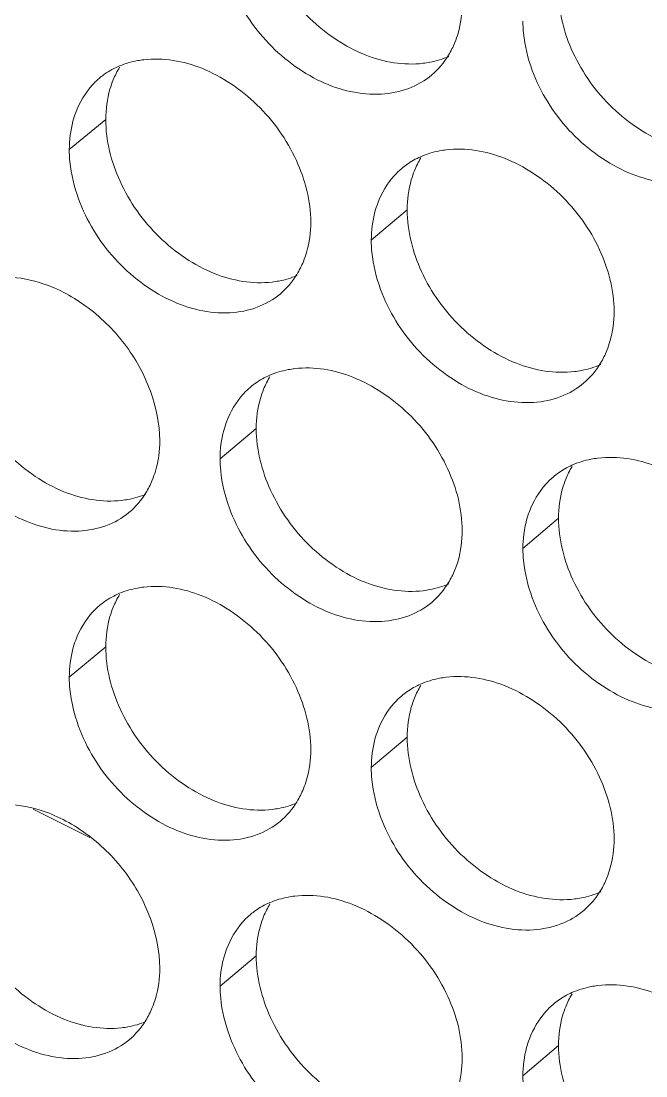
# Model space of a CAD drawing. Header units: millimetres. Extents: x 1177 to 4147, y 93 to 2194.
# Drawn here: x 2687.39 to 2696.71, y 671.73 to 687.48 of the extents above; entities that cross this region are included whole.
import ezdxf

# ---------------------------------------------------------------- set-up
doc = ezdxf.new("R2010")
doc.units = ezdxf.units.MM
doc.header["$LTSCALE"] = 0.1
doc.layers.get('0').update_dxf_attribs({"lineweight": 13})
doc.layers.add('标注', color=251, linetype='Continuous', lineweight=9)

# ---------------------------------------------------------------- blocks, each defined once
blk = doc.blocks.new('02')
for points, knots in [([(4627.348, 522.744), (4597.363, 531.299), (4553.55, 545.69), (4497.641, 568.487), (4458.71, 586.649), (4422.281, 606.068), (4388.51, 626.659), (4357.551, 648.334), (4338.416, 663.815), (4329.392, 671.722)], [0, 0, 0, 0, 0.278685, 0.411475, 0.539478, 0.662459, 0.780251, 0.892768, 1, 1, 1, 1]), ([(4626.906, 521.428), (4597.052, 529.945), (4553.424, 544.261), (4497.732, 566.923), (4458.929, 584.973), (4422.597, 604.269), (4388.892, 624.729), (4357.964, 646.263), (4338.829, 661.641), (4329.798, 669.496)], [0, 0, 0, 0, 0.278468, 0.411196, 0.539177, 0.662176, 0.780023, 0.892638, 1, 1, 1, 1]), ([(4628.518, 518.372), (4598.337, 526.935), (4554.235, 541.353), (4497.955, 564.22), (4458.766, 582.448), (4422.099, 601.945), (4388.114, 622.628), (4356.965, 644.402), (4337.717, 659.96), (4328.641, 667.907)], [0, 0, 0, 0, 0.278732, 0.411552, 0.539576, 0.662563, 0.780343, 0.892822, 1, 1, 1, 1]), ([(4328.202, 667.332), (4337.3, 659.316), (4356.601, 643.626), (4387.852, 621.677), (4421.956, 600.844), (4458.755, 581.215), (4498.091, 562.874), (4554.59, 539.876), (4598.873, 525.389), (4629.18, 516.79)], [0, 0, 0, 0, 0.107262, 0.219794, 0.337581, 0.460553, 0.588547, 0.721328, 1, 1, 1, 1])]:
    blk.add_open_spline(points, degree=3, knots=knots)
at = {"layer": '标注'}
for p, q in [((4610.058, 571.284), (4609.28, 570.642)), ((4616.486, 569.357), (4615.721, 568.712)), ((4613.267, 564.692), (4612.496, 564.048)), ((4619.714, 562.78), (4618.955, 562.133)), ((4610.058, 560.034), (4609.28, 559.392)), ((4610.058, 560.034), (4609.28, 559.392)), ((4616.486, 558.107), (4615.721, 557.462)), ((4616.486, 558.107), (4615.721, 557.462)), ((4608.508, 556.573), (4609.715, 555.97)), ((4613.267, 553.442), (4612.496, 552.798)), ((4619.714, 551.53), (4618.955, 550.883))]:
    blk.add_line(p, q, dxfattribs=at)
for centre, radius, start, end in [((4615.73, 573.642), 1.912, 328.9787, 338.0529), ((4611.976, 571.414), 1.899, 148.7058, 157.8789), ((4610.945, 570.963), 1.579, 125.316, 129.5927), ((4618.416, 569.48), 1.912, 149.0222, 158.126), ((4617.403, 569.02), 1.599, 125.3449, 130.1938), ((4612.506, 568.971), 1.906, 328.8204, 337.9261), ((4618.964, 567.071), 1.919, 329.1361, 338.1835), ((4614.169, 564.363), 1.589, 125.3301, 129.8922), ((4615.192, 564.818), 1.906, 148.8645, 158.0006), ((4621.65, 562.899), 1.919, 149.179, 158.2551), ((4620.645, 562.434), 1.61, 125.3606, 130.4975), ((4609.291, 564.307), 1.899, 328.661, 337.8031), ((4615.73, 562.392), 1.912, 328.9787, 338.0529), ((4611.976, 560.164), 1.899, 148.7058, 157.8789), ((4611.976, 560.164), 1.899, 148.7058, 157.8789), ((4610.945, 559.713), 1.579, 125.316, 129.5927), ((4610.945, 559.713), 1.579, 125.316, 129.5927), ((4618.416, 558.23), 1.912, 149.0222, 158.126), ((4618.416, 558.23), 1.912, 149.0222, 158.126), ((4617.403, 557.77), 1.599, 125.3449, 130.1938), ((4617.403, 557.77), 1.599, 125.3449, 130.1938), ((4612.506, 557.721), 1.906, 328.8204, 337.9261), ((4612.506, 557.721), 1.906, 328.8204, 337.9261), ((4618.964, 555.821), 1.919, 329.1361, 338.1835), ((4618.964, 555.821), 1.919, 329.1361, 338.1835), ((4614.169, 553.113), 1.589, 125.3301, 129.8922), ((4615.192, 553.568), 1.906, 148.8645, 158.0006), ((4621.65, 551.649), 1.919, 149.179, 158.2551), ((4620.645, 551.184), 1.61, 125.3606, 130.4975), ((4609.291, 553.057), 1.899, 328.661, 337.8031)]:
    blk.add_arc(centre, radius, start, end, dxfattribs=at)
for points, knots in [([(4613.267, 575.942), (4613.267, 575.491), (4613.51, 574.556), (4614.205, 573.578), (4614.955, 572.975), (4615.739, 572.55), (4616.413, 572.433), (4616.827, 572.483)], [0, 0, 0, 0, 0.246991, 0.512108, 0.644352, 0.77141, 1, 1, 1, 1]), ([(4624.148, 571.872), (4624.148, 572.322), (4623.902, 573.258), (4623.198, 574.23), (4622.441, 574.828), (4621.65, 575.249), (4620.973, 575.363), (4620.556, 575.311)], [0, 0, 0, 0, 0.246187, 0.510826, 0.643167, 0.770525, 1, 1, 1, 1]), ([(4612.695, 574.245), (4612.865, 573.779), (4613.269, 573.122), (4614.007, 572.457), (4614.803, 571.966), (4615.701, 571.752), (4616.522, 571.915), (4616.867, 572.112), (4617.011, 572.234)], [0, 0, 0, 0, 0.273173, 0.411313, 0.545072, 0.786333, 0.895775, 1, 1, 1, 1]), ([(4619.714, 574.03), (4619.714, 573.58), (4619.958, 572.644), (4620.658, 571.67), (4621.412, 571.071), (4622.201, 570.649), (4622.877, 570.536), (4623.293, 570.588)], [0, 0, 0, 0, 0.246494, 0.511184, 0.643406, 0.77061, 1, 1, 1, 1]), ([(4617.504, 572.928), (4617.53, 572.991), (4617.623, 573.261), (4617.66, 573.548), (4617.66, 573.763)], [0, 0, 0, 0, 0.241585, 1, 1, 1, 1]), ([(4618.955, 573.383), (4618.955, 573.297), (4618.974, 572.938), (4619.061, 572.586), (4619.155, 572.331)], [0, 0, 0, 0, 0.240751, 1, 1, 1, 1]), ([(4616.827, 572.483), (4616.875, 572.489), (4617.061, 572.518), (4617.244, 572.573), (4617.373, 572.63)], [0, 0, 0, 0, 0.255784, 1, 1, 1, 1]), ([(4610.868, 572.56), (4610.823, 572.555), (4610.647, 572.528), (4610.473, 572.478), (4610.351, 572.427)], [0, 0, 0, 0, 0.255654, 1, 1, 1, 1]), ([(4614.43, 569.095), (4614.43, 569.546), (4614.186, 570.482), (4613.489, 571.459), (4612.738, 572.063), (4611.955, 572.489), (4611.282, 572.608), (4610.868, 572.56)], [0, 0, 0, 0, 0.246935, 0.51222, 0.644595, 0.771733, 1, 1, 1, 1]), ([(4609.939, 572.18), (4609.881, 572.132), (4609.659, 571.92), (4609.499, 571.647), (4609.418, 571.431)], [0, 0, 0, 0, 0.245817, 1, 1, 1, 1]), ([(4619.155, 572.331), (4619.327, 571.864), (4619.735, 571.205), (4620.482, 570.543), (4621.286, 570.056), (4622.193, 569.851), (4623.018, 570.024), (4623.364, 570.226), (4623.508, 570.351)], [0, 0, 0, 0, 0.272504, 0.410462, 0.544153, 0.785671, 0.895417, 1, 1, 1, 1]), ([(4610.217, 572.129), (4610.19, 572.065), (4610.096, 571.793), (4610.058, 571.502), (4610.058, 571.284)], [0, 0, 0, 0, 0.241186, 1, 1, 1, 1]), ([(4609.418, 571.431), (4609.395, 571.371), (4609.313, 571.115), (4609.28, 570.845), (4609.28, 570.642)], [0, 0, 0, 0, 0.241688, 1, 1, 1, 1]), ([(4610.058, 571.284), (4610.058, 570.833), (4610.299, 569.897), (4610.993, 568.918), (4611.74, 568.314), (4612.522, 567.887), (4613.194, 567.768), (4613.607, 567.817)], [0, 0, 0, 0, 0.247242, 0.512574, 0.644829, 0.771813, 1, 1, 1, 1]), ([(4609.28, 570.642), (4609.28, 570.556), (4609.299, 570.198), (4609.385, 569.845), (4609.478, 569.589)], [0, 0, 0, 0, 0.240605, 1, 1, 1, 1]), ([(4617.318, 570.637), (4617.27, 570.631), (4617.084, 570.602), (4616.902, 570.547), (4616.773, 570.491)], [0, 0, 0, 0, 0.25587, 1, 1, 1, 1]), ([(4620.899, 567.189), (4620.899, 567.639), (4620.654, 568.575), (4619.952, 569.549), (4619.198, 570.149), (4618.409, 570.571), (4617.733, 570.687), (4617.318, 570.637)], [0, 0, 0, 0, 0.246434, 0.511288, 0.64364, 0.770925, 1, 1, 1, 1]), ([(4616.37, 570.241), (4616.314, 570.193), (4616.097, 569.983), (4615.939, 569.715), (4615.859, 569.502)], [0, 0, 0, 0, 0.246074, 1, 1, 1, 1]), ([(4616.642, 570.192), (4616.616, 570.128), (4616.524, 569.859), (4616.486, 569.572), (4616.486, 569.357)], [0, 0, 0, 0, 0.241514, 1, 1, 1, 1]), ([(4609.478, 569.589), (4609.648, 569.124), (4610.049, 568.467), (4610.784, 567.8), (4611.575, 567.307), (4612.469, 567.089), (4613.288, 567.247), (4613.632, 567.441), (4613.776, 567.562)], [0, 0, 0, 0, 0.27351, 0.411743, 0.545537, 0.786668, 0.895956, 1, 1, 1, 1]), ([(4615.859, 569.502), (4615.837, 569.441), (4615.754, 569.186), (4615.721, 568.915), (4615.721, 568.712)], [0, 0, 0, 0, 0.241904, 1, 1, 1, 1]), ([(4616.486, 569.357), (4616.486, 568.907), (4616.729, 567.971), (4617.427, 566.995), (4618.179, 566.394), (4618.966, 565.971), (4619.641, 565.856), (4620.055, 565.907)], [0, 0, 0, 0, 0.246741, 0.511644, 0.643878, 0.771009, 1, 1, 1, 1]), ([(4614.272, 568.255), (4614.298, 568.319), (4614.392, 568.589), (4614.43, 568.878), (4614.43, 569.095)], [0, 0, 0, 0, 0.241422, 1, 1, 1, 1]), ([(4615.721, 568.712), (4615.721, 568.626), (4615.74, 568.267), (4615.827, 567.914), (4615.92, 567.659)], [0, 0, 0, 0, 0.240702, 1, 1, 1, 1]), ([(4608.638, 567.81), (4608.387, 567.886), (4607.882, 567.965), (4607.376, 567.872), (4607.153, 567.781)], [0, 0, 0, 0, 0.521913, 1, 1, 1, 1]), ([(4613.607, 567.817), (4613.653, 567.823), (4613.835, 567.851), (4614.014, 567.903), (4614.139, 567.958)], [0, 0, 0, 0, 0.255679, 1, 1, 1, 1]), ([(4611.209, 564.435), (4611.209, 564.792), (4611.053, 565.536), (4610.498, 566.537), (4609.671, 567.342), (4608.989, 567.704), (4608.638, 567.81)], [0, 0, 0, 0, 0.238714, 0.495406, 0.754851, 1, 1, 1, 1]), ([(4615.92, 567.659), (4616.091, 567.193), (4616.498, 566.535), (4617.24, 565.871), (4618.04, 565.382), (4618.943, 565.173), (4619.766, 565.341), (4620.111, 565.54), (4620.255, 565.664)], [0, 0, 0, 0, 0.272838, 0.410886, 0.544611, 0.786, 0.895595, 1, 1, 1, 1]), ([(4620.745, 566.358), (4620.77, 566.422), (4620.862, 566.689), (4620.899, 566.975), (4620.899, 567.189)], [0, 0, 0, 0, 0.241748, 1, 1, 1, 1]), ([(4606.857, 566.634), (4606.857, 566.183), (4607.098, 565.247), (4607.789, 564.266), (4608.535, 563.66), (4609.314, 563.231), (4609.984, 563.111), (4610.396, 563.159)], [0, 0, 0, 0, 0.247494, 0.513042, 0.645309, 0.772218, 1, 1, 1, 1]), ([(4614.089, 565.97), (4614.042, 565.964), (4613.861, 565.936), (4613.683, 565.884), (4613.557, 565.83)], [0, 0, 0, 0, 0.255763, 1, 1, 1, 1]), ([(4617.66, 562.513), (4617.66, 562.964), (4617.416, 563.9), (4616.716, 564.875), (4615.963, 565.477), (4615.177, 565.901), (4614.503, 566.019), (4614.089, 565.97)], [0, 0, 0, 0, 0.246684, 0.511753, 0.644116, 0.771328, 1, 1, 1, 1]), ([(4620.055, 565.907), (4620.105, 565.913), (4620.296, 565.943), (4620.484, 566.001), (4620.615, 566.06)], [0, 0, 0, 0, 0.255887, 1, 1, 1, 1]), ([(4613.15, 565.582), (4613.093, 565.534), (4612.873, 565.323), (4612.714, 565.052), (4612.634, 564.838)], [0, 0, 0, 0, 0.245947, 1, 1, 1, 1]), ([(4613.425, 565.532), (4613.399, 565.468), (4613.305, 565.197), (4613.267, 564.908), (4613.267, 564.692)], [0, 0, 0, 0, 0.241351, 1, 1, 1, 1]), ([(4606.271, 564.94), (4606.44, 564.475), (4606.839, 563.819), (4607.569, 563.151), (4608.356, 562.656), (4609.246, 562.434), (4610.062, 562.587), (4610.406, 562.779), (4610.551, 562.898)], [0, 0, 0, 0, 0.27385, 0.412176, 0.546005, 0.787007, 0.896139, 1, 1, 1, 1]), ([(4612.634, 564.838), (4612.611, 564.777), (4612.529, 564.522), (4612.496, 564.251), (4612.496, 564.048)], [0, 0, 0, 0, 0.241796, 1, 1, 1, 1]), ([(4613.267, 564.692), (4613.267, 564.241), (4613.51, 563.306), (4614.205, 562.328), (4614.955, 561.725), (4615.739, 561.3), (4616.413, 561.183), (4616.827, 561.233)], [0, 0, 0, 0, 0.246991, 0.512108, 0.644352, 0.77141, 1, 1, 1, 1]), ([(4611.049, 563.59), (4611.075, 563.654), (4611.17, 563.926), (4611.209, 564.217), (4611.209, 564.435)], [0, 0, 0, 0, 0.241257, 1, 1, 1, 1]), ([(4624.148, 560.622), (4624.148, 561.072), (4623.902, 562.008), (4623.198, 562.98), (4622.441, 563.578), (4621.65, 563.999), (4620.973, 564.113), (4620.556, 564.061)], [0, 0, 0, 0, 0.246187, 0.510826, 0.643167, 0.770525, 1, 1, 1, 1]), ([(4612.496, 564.048), (4612.496, 563.962), (4612.515, 563.604), (4612.601, 563.251), (4612.695, 562.995)], [0, 0, 0, 0, 0.240653, 1, 1, 1, 1]), ([(4620.556, 564.061), (4620.507, 564.055), (4620.316, 564.025), (4620.129, 563.968), (4619.998, 563.909)], [0, 0, 0, 0, 0.255975, 1, 1, 1, 1]), ([(4619.599, 563.658), (4619.543, 563.61), (4619.329, 563.401), (4619.173, 563.134), (4619.094, 562.923)], [0, 0, 0, 0, 0.246198, 1, 1, 1, 1]), ([(4619.868, 563.61), (4619.843, 563.546), (4619.751, 563.279), (4619.714, 562.994), (4619.714, 562.78)], [0, 0, 0, 0, 0.241677, 1, 1, 1, 1]), ([(4610.396, 563.159), (4610.441, 563.164), (4610.618, 563.191), (4610.792, 563.241), (4610.915, 563.293)], [0, 0, 0, 0, 0.255573, 1, 1, 1, 1]), ([(4612.695, 562.995), (4612.865, 562.529), (4613.269, 561.872), (4614.007, 561.207), (4614.803, 560.716), (4615.701, 560.502), (4616.522, 560.665), (4616.867, 560.862), (4617.011, 560.984)], [0, 0, 0, 0, 0.273173, 0.411313, 0.545072, 0.786333, 0.895775, 1, 1, 1, 1]), ([(4619.094, 562.923), (4619.071, 562.863), (4618.988, 562.607), (4618.955, 562.336), (4618.955, 562.133)], [0, 0, 0, 0, 0.242012, 1, 1, 1, 1]), ([(4619.714, 562.78), (4619.714, 562.33), (4619.958, 561.394), (4620.658, 560.42), (4621.412, 559.821), (4622.201, 559.399), (4622.877, 559.286), (4623.293, 559.338)], [0, 0, 0, 0, 0.246494, 0.511184, 0.643406, 0.77061, 1, 1, 1, 1]), ([(4617.504, 561.678), (4617.53, 561.741), (4617.623, 562.011), (4617.66, 562.298), (4617.66, 562.513)], [0, 0, 0, 0, 0.241585, 1, 1, 1, 1]), ([(4618.955, 562.133), (4618.955, 562.047), (4618.974, 561.688), (4619.061, 561.336), (4619.155, 561.081)], [0, 0, 0, 0, 0.240751, 1, 1, 1, 1]), ([(4616.827, 561.233), (4616.875, 561.239), (4617.061, 561.268), (4617.244, 561.323), (4617.373, 561.38)], [0, 0, 0, 0, 0.255784, 1, 1, 1, 1]), ([(4610.868, 561.31), (4610.823, 561.305), (4610.647, 561.278), (4610.473, 561.228), (4610.351, 561.177)], [0, 0, 0, 0, 0.255654, 1, 1, 1, 1]), ([(4610.868, 561.31), (4610.823, 561.305), (4610.647, 561.278), (4610.473, 561.228), (4610.351, 561.177)], [0, 0, 0, 0, 0.255654, 1, 1, 1, 1]), ([(4614.43, 557.845), (4614.43, 558.296), (4614.186, 559.232), (4613.489, 560.209), (4612.738, 560.813), (4611.955, 561.239), (4611.282, 561.358), (4610.868, 561.31)], [0, 0, 0, 0, 0.246935, 0.51222, 0.644595, 0.771733, 1, 1, 1, 1]), ([(4614.43, 557.845), (4614.43, 558.296), (4614.186, 559.232), (4613.489, 560.209), (4612.738, 560.813), (4611.955, 561.239), (4611.282, 561.358), (4610.868, 561.31)], [0, 0, 0, 0, 0.246935, 0.51222, 0.644595, 0.771733, 1, 1, 1, 1]), ([(4609.939, 560.93), (4609.881, 560.882), (4609.659, 560.67), (4609.499, 560.397), (4609.418, 560.181)], [0, 0, 0, 0, 0.245817, 1, 1, 1, 1]), ([(4609.939, 560.93), (4609.881, 560.882), (4609.659, 560.67), (4609.499, 560.397), (4609.418, 560.181)], [0, 0, 0, 0, 0.245817, 1, 1, 1, 1]), ([(4619.155, 561.081), (4619.327, 560.614), (4619.735, 559.955), (4620.482, 559.293), (4621.286, 558.806), (4622.193, 558.601), (4623.018, 558.774), (4623.364, 558.976), (4623.508, 559.101)], [0, 0, 0, 0, 0.272504, 0.410462, 0.544153, 0.785671, 0.895417, 1, 1, 1, 1]), ([(4610.217, 560.879), (4610.19, 560.815), (4610.096, 560.543), (4610.058, 560.252), (4610.058, 560.034)], [0, 0, 0, 0, 0.241186, 1, 1, 1, 1]), ([(4610.217, 560.879), (4610.19, 560.815), (4610.096, 560.543), (4610.058, 560.252), (4610.058, 560.034)], [0, 0, 0, 0, 0.241186, 1, 1, 1, 1]), ([(4609.418, 560.181), (4609.395, 560.121), (4609.313, 559.865), (4609.28, 559.595), (4609.28, 559.392)], [0, 0, 0, 0, 0.241688, 1, 1, 1, 1]), ([(4609.418, 560.181), (4609.395, 560.121), (4609.313, 559.865), (4609.28, 559.595), (4609.28, 559.392)], [0, 0, 0, 0, 0.241688, 1, 1, 1, 1]), ([(4610.058, 560.034), (4610.058, 559.583), (4610.299, 558.647), (4610.993, 557.668), (4611.74, 557.064), (4612.522, 556.637), (4613.194, 556.518), (4613.607, 556.567)], [0, 0, 0, 0, 0.247242, 0.512574, 0.644829, 0.771813, 1, 1, 1, 1]), ([(4610.058, 560.034), (4610.058, 559.583), (4610.299, 558.647), (4610.993, 557.668), (4611.74, 557.064), (4612.522, 556.637), (4613.194, 556.518), (4613.607, 556.567)], [0, 0, 0, 0, 0.247242, 0.512574, 0.644829, 0.771813, 1, 1, 1, 1]), ([(4609.28, 559.392), (4609.28, 559.306), (4609.299, 558.948), (4609.385, 558.595), (4609.478, 558.339)], [0, 0, 0, 0, 0.240605, 1, 1, 1, 1]), ([(4609.28, 559.392), (4609.28, 559.306), (4609.299, 558.948), (4609.385, 558.595), (4609.478, 558.339)], [0, 0, 0, 0, 0.240605, 1, 1, 1, 1]), ([(4617.318, 559.387), (4617.27, 559.381), (4617.084, 559.352), (4616.902, 559.297), (4616.773, 559.241)], [0, 0, 0, 0, 0.25587, 1, 1, 1, 1]), ([(4617.318, 559.387), (4617.27, 559.381), (4617.084, 559.352), (4616.902, 559.297), (4616.773, 559.241)], [0, 0, 0, 0, 0.25587, 1, 1, 1, 1]), ([(4620.899, 555.939), (4620.899, 556.389), (4620.654, 557.325), (4619.952, 558.299), (4619.198, 558.899), (4618.409, 559.321), (4617.733, 559.437), (4617.318, 559.387)], [0, 0, 0, 0, 0.246434, 0.511288, 0.64364, 0.770925, 1, 1, 1, 1]), ([(4620.899, 555.939), (4620.899, 556.389), (4620.654, 557.325), (4619.952, 558.299), (4619.198, 558.899), (4618.409, 559.321), (4617.733, 559.437), (4617.318, 559.387)], [0, 0, 0, 0, 0.246434, 0.511288, 0.64364, 0.770925, 1, 1, 1, 1]), ([(4616.37, 558.991), (4616.314, 558.943), (4616.097, 558.733), (4615.939, 558.465), (4615.859, 558.252)], [0, 0, 0, 0, 0.246074, 1, 1, 1, 1]), ([(4616.37, 558.991), (4616.314, 558.943), (4616.097, 558.733), (4615.939, 558.465), (4615.859, 558.252)], [0, 0, 0, 0, 0.246074, 1, 1, 1, 1]), ([(4616.642, 558.942), (4616.616, 558.878), (4616.524, 558.609), (4616.486, 558.322), (4616.486, 558.107)], [0, 0, 0, 0, 0.241514, 1, 1, 1, 1]), ([(4616.642, 558.942), (4616.616, 558.878), (4616.524, 558.609), (4616.486, 558.322), (4616.486, 558.107)], [0, 0, 0, 0, 0.241514, 1, 1, 1, 1]), ([(4609.478, 558.339), (4609.648, 557.874), (4610.049, 557.217), (4610.784, 556.55), (4611.575, 556.057), (4612.469, 555.839), (4613.288, 555.997), (4613.632, 556.191), (4613.776, 556.312)], [0, 0, 0, 0, 0.27351, 0.411743, 0.545537, 0.786668, 0.895956, 1, 1, 1, 1]), ([(4609.478, 558.339), (4609.648, 557.874), (4610.049, 557.217), (4610.784, 556.55), (4611.575, 556.057), (4612.469, 555.839), (4613.288, 555.997), (4613.632, 556.191), (4613.776, 556.312)], [0, 0, 0, 0, 0.27351, 0.411743, 0.545537, 0.786668, 0.895956, 1, 1, 1, 1]), ([(4615.859, 558.252), (4615.837, 558.191), (4615.754, 557.936), (4615.721, 557.665), (4615.721, 557.462)], [0, 0, 0, 0, 0.241904, 1, 1, 1, 1]), ([(4615.859, 558.252), (4615.837, 558.191), (4615.754, 557.936), (4615.721, 557.665), (4615.721, 557.462)], [0, 0, 0, 0, 0.241904, 1, 1, 1, 1]), ([(4616.486, 558.107), (4616.486, 557.657), (4616.729, 556.721), (4617.427, 555.745), (4618.179, 555.144), (4618.966, 554.721), (4619.641, 554.606), (4620.055, 554.657)], [0, 0, 0, 0, 0.246741, 0.511644, 0.643878, 0.771009, 1, 1, 1, 1]), ([(4616.486, 558.107), (4616.486, 557.657), (4616.729, 556.721), (4617.427, 555.745), (4618.179, 555.144), (4618.966, 554.721), (4619.641, 554.606), (4620.055, 554.657)], [0, 0, 0, 0, 0.246741, 0.511644, 0.643878, 0.771009, 1, 1, 1, 1]), ([(4614.272, 557.005), (4614.298, 557.069), (4614.392, 557.339), (4614.43, 557.628), (4614.43, 557.845)], [0, 0, 0, 0, 0.241422, 1, 1, 1, 1]), ([(4614.272, 557.005), (4614.298, 557.069), (4614.392, 557.339), (4614.43, 557.628), (4614.43, 557.845)], [0, 0, 0, 0, 0.241422, 1, 1, 1, 1]), ([(4615.721, 557.462), (4615.721, 557.376), (4615.74, 557.017), (4615.827, 556.664), (4615.92, 556.409)], [0, 0, 0, 0, 0.240702, 1, 1, 1, 1]), ([(4615.721, 557.462), (4615.721, 557.376), (4615.74, 557.017), (4615.827, 556.664), (4615.92, 556.409)], [0, 0, 0, 0, 0.240702, 1, 1, 1, 1]), ([(4608.638, 556.56), (4608.387, 556.636), (4607.882, 556.715), (4607.376, 556.622), (4607.153, 556.531)], [0, 0, 0, 0, 0.521913, 1, 1, 1, 1]), ([(4613.607, 556.567), (4613.653, 556.573), (4613.835, 556.601), (4614.014, 556.653), (4614.139, 556.708)], [0, 0, 0, 0, 0.255679, 1, 1, 1, 1]), ([(4613.607, 556.567), (4613.653, 556.573), (4613.835, 556.601), (4614.014, 556.653), (4614.139, 556.708)], [0, 0, 0, 0, 0.255679, 1, 1, 1, 1]), ([(4611.209, 553.185), (4611.209, 553.542), (4611.053, 554.286), (4610.498, 555.287), (4609.671, 556.092), (4608.989, 556.454), (4608.638, 556.56)], [0, 0, 0, 0, 0.238714, 0.495406, 0.754851, 1, 1, 1, 1]), ([(4615.92, 556.409), (4616.091, 555.943), (4616.498, 555.285), (4617.24, 554.621), (4618.04, 554.132), (4618.943, 553.923), (4619.766, 554.091), (4620.111, 554.29), (4620.255, 554.414)], [0, 0, 0, 0, 0.272838, 0.410886, 0.544611, 0.786, 0.895595, 1, 1, 1, 1]), ([(4615.92, 556.409), (4616.091, 555.943), (4616.498, 555.285), (4617.24, 554.621), (4618.04, 554.132), (4618.943, 553.923), (4619.766, 554.091), (4620.111, 554.29), (4620.255, 554.414)], [0, 0, 0, 0, 0.272838, 0.410886, 0.544611, 0.786, 0.895595, 1, 1, 1, 1]), ([(4620.745, 555.108), (4620.77, 555.172), (4620.862, 555.439), (4620.899, 555.725), (4620.899, 555.939)], [0, 0, 0, 0, 0.241748, 1, 1, 1, 1]), ([(4620.745, 555.108), (4620.77, 555.172), (4620.862, 555.439), (4620.899, 555.725), (4620.899, 555.939)], [0, 0, 0, 0, 0.241748, 1, 1, 1, 1]), ([(4606.857, 555.384), (4606.857, 554.933), (4607.098, 553.997), (4607.789, 553.016), (4608.535, 552.41), (4609.314, 551.981), (4609.984, 551.861), (4610.396, 551.909)], [0, 0, 0, 0, 0.247494, 0.513042, 0.645309, 0.772218, 1, 1, 1, 1]), ([(4614.089, 554.72), (4614.042, 554.714), (4613.861, 554.686), (4613.683, 554.634), (4613.557, 554.58)], [0, 0, 0, 0, 0.255763, 1, 1, 1, 1]), ([(4617.66, 551.263), (4617.66, 551.714), (4617.416, 552.65), (4616.716, 553.625), (4615.963, 554.227), (4615.177, 554.651), (4614.503, 554.769), (4614.089, 554.72)], [0, 0, 0, 0, 0.246684, 0.511753, 0.644116, 0.771328, 1, 1, 1, 1]), ([(4620.055, 554.657), (4620.105, 554.663), (4620.296, 554.693), (4620.484, 554.751), (4620.615, 554.81)], [0, 0, 0, 0, 0.255887, 1, 1, 1, 1]), ([(4620.055, 554.657), (4620.105, 554.663), (4620.296, 554.693), (4620.484, 554.751), (4620.615, 554.81)], [0, 0, 0, 0, 0.255887, 1, 1, 1, 1]), ([(4613.15, 554.332), (4613.093, 554.284), (4612.873, 554.073), (4612.714, 553.802), (4612.634, 553.588)], [0, 0, 0, 0, 0.245947, 1, 1, 1, 1]), ([(4613.425, 554.282), (4613.399, 554.218), (4613.305, 553.947), (4613.267, 553.658), (4613.267, 553.442)], [0, 0, 0, 0, 0.241351, 1, 1, 1, 1]), ([(4606.271, 553.69), (4606.44, 553.225), (4606.839, 552.569), (4607.569, 551.901), (4608.356, 551.406), (4609.246, 551.184), (4610.062, 551.337), (4610.406, 551.529), (4610.551, 551.648)], [0, 0, 0, 0, 0.27385, 0.412176, 0.546005, 0.787007, 0.896139, 1, 1, 1, 1]), ([(4612.634, 553.588), (4612.611, 553.527), (4612.529, 553.272), (4612.496, 553.001), (4612.496, 552.798)], [0, 0, 0, 0, 0.241796, 1, 1, 1, 1]), ([(4613.267, 553.442), (4613.267, 552.991), (4613.51, 552.056), (4614.205, 551.078), (4614.955, 550.475), (4615.739, 550.05), (4616.413, 549.933), (4616.827, 549.983)], [0, 0, 0, 0, 0.246991, 0.512108, 0.644352, 0.77141, 1, 1, 1, 1]), ([(4611.049, 552.34), (4611.075, 552.404), (4611.17, 552.676), (4611.209, 552.967), (4611.209, 553.185)], [0, 0, 0, 0, 0.241257, 1, 1, 1, 1]), ([(4624.148, 549.372), (4624.148, 549.822), (4623.902, 550.758), (4623.198, 551.73), (4622.441, 552.328), (4621.65, 552.749), (4620.973, 552.863), (4620.556, 552.811)], [0, 0, 0, 0, 0.246187, 0.510826, 0.643167, 0.770525, 1, 1, 1, 1]), ([(4612.496, 552.798), (4612.496, 552.712), (4612.515, 552.354), (4612.601, 552.001), (4612.695, 551.745)], [0, 0, 0, 0, 0.240653, 1, 1, 1, 1]), ([(4620.556, 552.811), (4620.507, 552.805), (4620.316, 552.775), (4620.129, 552.718), (4619.998, 552.659)], [0, 0, 0, 0, 0.255975, 1, 1, 1, 1]), ([(4619.599, 552.408), (4619.543, 552.36), (4619.329, 552.151), (4619.173, 551.884), (4619.094, 551.673)], [0, 0, 0, 0, 0.246198, 1, 1, 1, 1]), ([(4619.868, 552.36), (4619.843, 552.296), (4619.751, 552.029), (4619.714, 551.744), (4619.714, 551.53)], [0, 0, 0, 0, 0.241677, 1, 1, 1, 1]), ([(4610.396, 551.909), (4610.441, 551.914), (4610.618, 551.941), (4610.792, 551.991), (4610.915, 552.043)], [0, 0, 0, 0, 0.255573, 1, 1, 1, 1]), ([(4612.695, 551.745), (4612.865, 551.279), (4613.269, 550.622), (4614.007, 549.957), (4614.803, 549.466), (4615.701, 549.252), (4616.522, 549.415), (4616.867, 549.612), (4617.011, 549.734)], [0, 0, 0, 0, 0.273173, 0.411313, 0.545072, 0.786333, 0.895775, 1, 1, 1, 1]), ([(4619.094, 551.673), (4619.071, 551.613), (4618.988, 551.357), (4618.955, 551.086), (4618.955, 550.883)], [0, 0, 0, 0, 0.242012, 1, 1, 1, 1]), ([(4619.714, 551.53), (4619.714, 551.08), (4619.958, 550.144), (4620.658, 549.17), (4621.412, 548.571), (4622.201, 548.149), (4622.877, 548.036), (4623.293, 548.088)], [0, 0, 0, 0, 0.246494, 0.511184, 0.643406, 0.77061, 1, 1, 1, 1]), ([(4617.504, 550.428), (4617.53, 550.491), (4617.623, 550.761), (4617.66, 551.048), (4617.66, 551.263)], [0, 0, 0, 0, 0.241585, 1, 1, 1, 1]), ([(4618.955, 550.883), (4618.955, 550.797), (4618.974, 550.438), (4619.061, 550.086), (4619.155, 549.831)], [0, 0, 0, 0, 0.240751, 1, 1, 1, 1])]:
    blk.add_open_spline(points, degree=3, knots=knots, dxfattribs=at)
for points in [[(4617.011, 572.234), (4617.152, 572.354), (4617.274, 572.499), (4617.369, 572.657)], [(4610.351, 572.427), (4610.239, 572.38), (4610.131, 572.321), (4610.032, 572.251)], [(4616.773, 570.491), (4616.669, 570.445), (4616.57, 570.39), (4616.477, 570.324)], [(4613.776, 567.562), (4613.918, 567.681), (4614.04, 567.826), (4614.136, 567.984)], [(4620.255, 565.664), (4620.395, 565.784), (4620.516, 565.929), (4620.611, 566.087)], [(4613.557, 565.83), (4613.45, 565.784), (4613.346, 565.727), (4613.25, 565.659)], [(4619.998, 563.909), (4619.898, 563.864), (4619.802, 563.81), (4619.713, 563.747)], [(4610.551, 562.898), (4610.693, 563.016), (4610.816, 563.161), (4610.913, 563.319)], [(4617.011, 560.984), (4617.152, 561.104), (4617.274, 561.249), (4617.369, 561.407)], [(4610.351, 561.177), (4610.239, 561.13), (4610.131, 561.071), (4610.032, 561.001)], [(4610.351, 561.177), (4610.239, 561.13), (4610.131, 561.071), (4610.032, 561.001)], [(4616.773, 559.241), (4616.669, 559.195), (4616.57, 559.14), (4616.477, 559.074)], [(4616.773, 559.241), (4616.669, 559.195), (4616.57, 559.14), (4616.477, 559.074)], [(4613.776, 556.312), (4613.918, 556.431), (4614.04, 556.576), (4614.136, 556.734)], [(4613.776, 556.312), (4613.918, 556.431), (4614.04, 556.576), (4614.136, 556.734)], [(4620.255, 554.414), (4620.395, 554.534), (4620.516, 554.679), (4620.611, 554.837)], [(4620.255, 554.414), (4620.395, 554.534), (4620.516, 554.679), (4620.611, 554.837)], [(4613.557, 554.58), (4613.45, 554.534), (4613.346, 554.477), (4613.25, 554.409)], [(4619.998, 552.659), (4619.898, 552.614), (4619.802, 552.56), (4619.713, 552.497)], [(4610.551, 551.648), (4610.693, 551.766), (4610.816, 551.911), (4610.913, 552.069)]]:
    blk.add_open_spline(points, degree=3, dxfattribs=at)

msp = doc.modelspace()

# ---------------------------------------------------------------- block references
at = {"xscale": 0.7, "yscale": 0.7, "zscale": 0.7}
msp.add_blockref('02', (-538.391, 286.112), dxfattribs=at)

doc.saveas('drawing.dxf')
